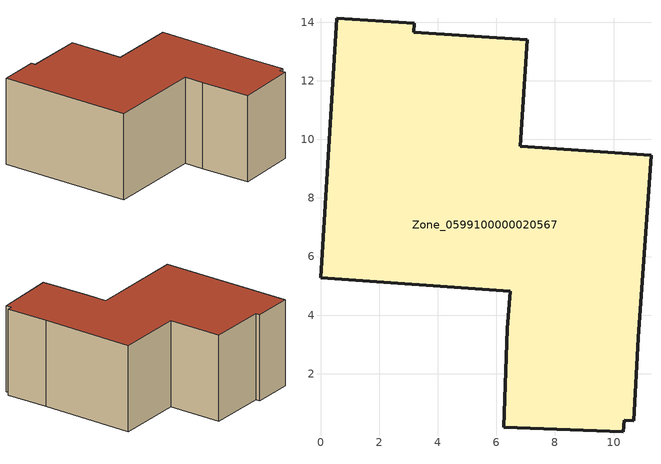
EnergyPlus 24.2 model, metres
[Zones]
Zone_0599100000020567
 floor ground (C_G): 0,5.27 0.55,14.14 3.2,13.96 3.18,13.66 7.06,13.39 6.81,9.76 11.28,9.45 10.85,3.22 10.69,0.39 10.37,0.42 10.33,0.01 6.25,0.18 6.38,3.53 6.47,4.82 z7.53
 wall outside (C_F): 6.81,9.76 7.06,13.39 3.18,13.66 3.2,13.96 0.55,14.14 0,5.27 6.47,4.82 6.38,3.53 6.25,0.18 10.33,0.01 10.37,0.42 10.69,0.39 10.85,3.22 11.28,9.45 6.81,9.76 z7.53:13.37
 roof outside (C_R): 10.37,0.42 10.69,0.39 10.85,3.22 11.28,9.45 6.81,9.76 7.06,13.39 3.18,13.66 3.2,13.96 0.55,14.14 0,5.27 6.47,4.82 6.38,3.53 6.25,0.18 10.33,0.01 z13.37
[BUILDING]
Pand.0599100000020567: North Axis=0; Terrain=City; Loads Convergence Tolerance Value=0.04; Temperature Convergence Tolerance Value=0.4; Solar Distribution=FullExterior; Maximum Number of Warmup Days=25; Minimum Number of Warmup Days=1
[Site:Location]
Rotterdam.The.Hague.AP_ZH_NLD Design_Conditions: Latitude=51.96; Longitude=4.45; Time Zone=1; Elevation=-4.5
[SITE:GROUNDTEMPERATURE:BUILDINGSURFACE]
18, 18, 18, 18, 18, 18, 18, 18, 18, 18, 18, 18
[MATERIAL] Thermal Absorptance=0.9; Solar Absorptance=0.7; Visible Absorptance=0.7
Name | Roughness | Thickness | Conductivity | Density | Specific Heat
G.TC.1946-1964 | MediumSmooth | 0.15 | 1 | 540 | 1210
F.TC.1946-1964 | Rough | 0.3 | 0.857143 | 1920 | 840
R.TC.1946-1964 | MediumRough | 0.2 | 0.235294 | 1500 | 1000
[CONSTRUCTION]
C_G: G.TC.1946-1964
C_F: F.TC.1946-1964
C_R: R.TC.1946-1964
[ZONE]
Zone_0599100000020567: Type=1; Multiplier=1; Ceiling Height=Autocalculate; Volume=Autocalculate; Floor Area=autocalculate; Part of Total Floor Area=Yes
[ZONEINFILTRATION:DESIGNFLOWRATE]
Infil_Zone_0599100000020567: Zone or ZoneList or Space or SpaceList=Zone_0599100000020567; Schedule=AlwaysOn; Design Flow Rate Calculation Method=Flow/Area; Flow Rate per Floor Area=0.003; Constant Term Coefficient=1; Temperature Term Coefficient=0; Velocity Term Coefficient=0; Velocity Squared Term Coefficient=0
[HVACTEMPLATE:ZONE:IDEALLOADSAIRSYSTEM]
Zone_0599100000020567: Maximum Heating Supply Air Temperature=50; Minimum Cooling Supply Air Temperature=13; Maximum Heating Supply Air Humidity Ratio=0.0156; Minimum Cooling Supply Air Humidity Ratio=0.0077; Heating Limit=NoLimit; Cooling Limit=NoLimit; Dehumidification Control Type=ConstantSensibleHeatRatio; Cooling Sensible Heat Ratio=0.7; Dehumidification Setpoint=60; Humidification Control Type=None; Humidification Setpoint=30; Outdoor Air Method=None; Outdoor Air Flow Rate per Person=0.00944; Outdoor Air Flow Rate per Zone Floor Area=0; Outdoor Air Flow Rate per Zone=0; Demand Controlled Ventilation Type=None; Outdoor Air Economizer Type=NoEconomizer; Heat Recovery Type=None; Sensible Heat Recovery Effectiveness=0.7; Latent Heat Recovery Effectiveness=0.65
[ZONECONTROL:THERMOSTAT]
ThermostatControl_Zone_0599100000020567: Zone or ZoneList=Zone_0599100000020567; Control Type Schedule=DualSetpointControlType; Control 1=Thermostat_Zone_0599100000020567; Temperature Difference Between Cutout And Setpoint=0
[THERMOSTATSETPOINT:DUALSETPOINT]
Thermostat_Zone_0599100000020567: Heating Setpoint Temperature Schedule=HeatingSetpoint_Zone_0599100000020567; Cooling Setpoint Temperature Schedule=CoolingSetpoint_Zone_0599100000020567
[SCHEDULE:COMPACT]
HeatingSetpoint_Zone_0599100000020567: Through: 12/31, For: AllDays, Until: 24:00, 21
CoolingSetpoint_Zone_0599100000020567: Through: 12/31, For: AllDays, Until: 24:00, 24
DualSetpointControlType: Through: 12/31, For: AllDays, Until: 24:00, 4
AlwaysOn: Through: 12/31, For: AllDays, Until: 24:00, 1
